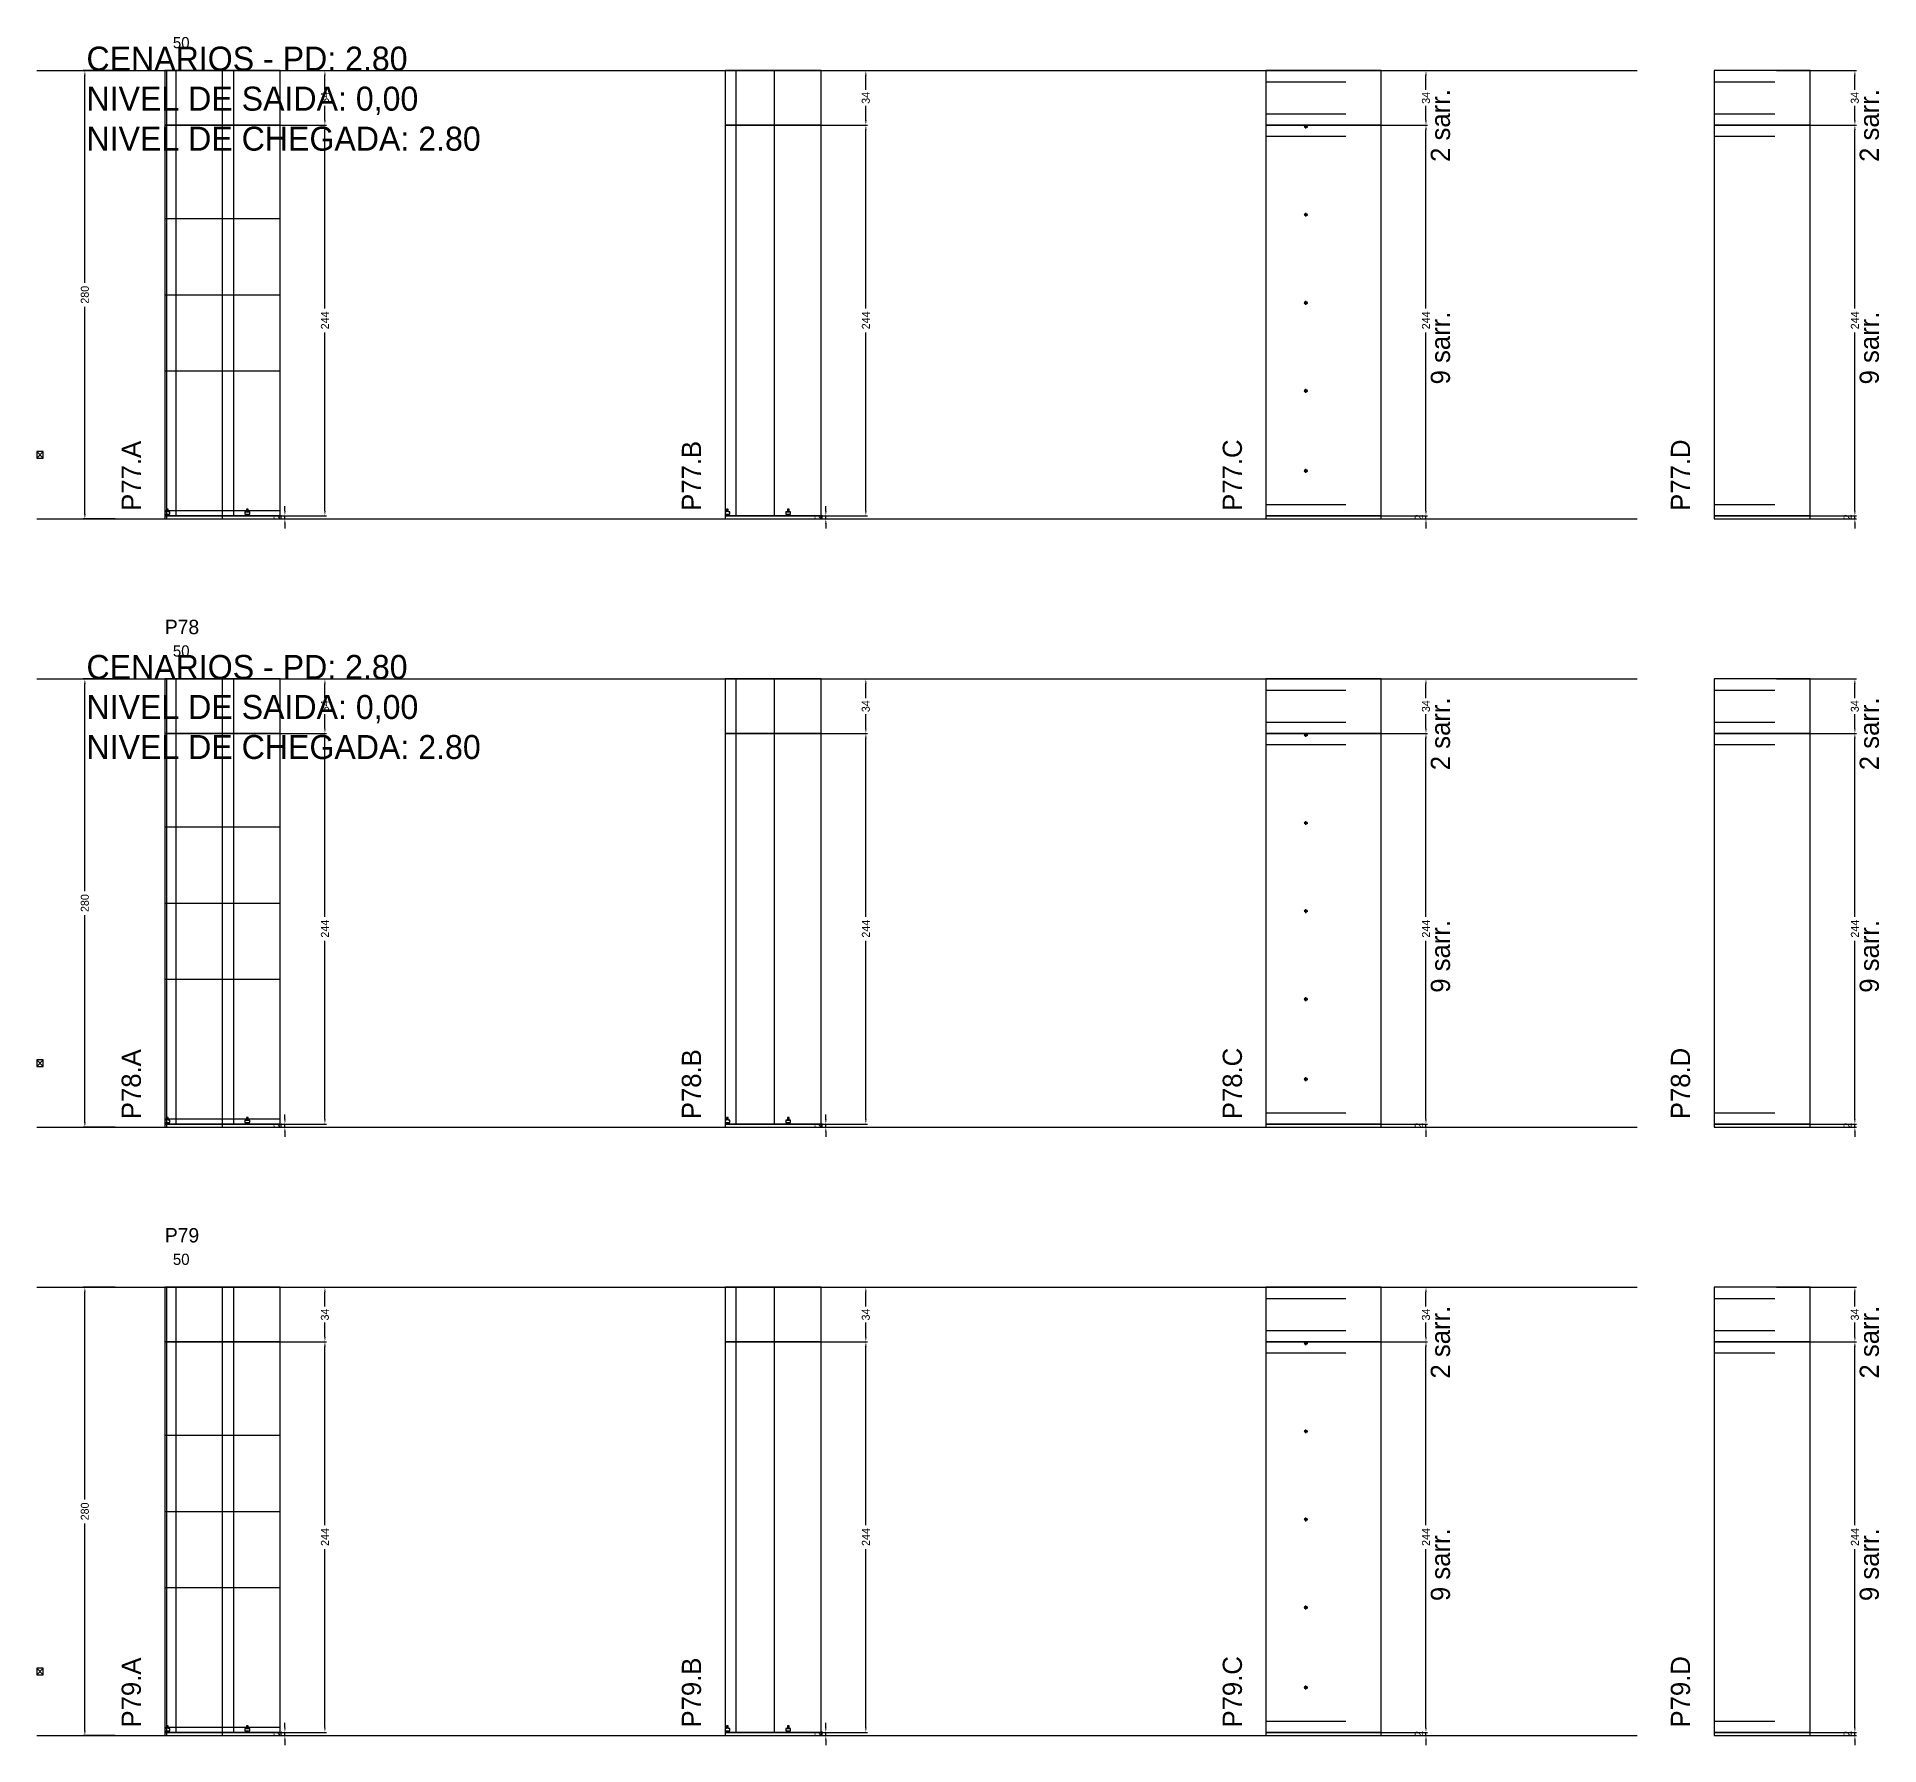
# Model space of a CAD drawing. Header units: centimetres. Extents: x -10500 to 4299, y -12546 to 295.
# Drawn here: x -7000 to -5849, y -12546 to -11479 of the extents above; entities that cross this region are included whole.
import ezdxf

# ---------------------------------------------------------------- set-up
doc = ezdxf.new("R2010")
doc.units = ezdxf.units.CM
doc.linetypes.add('DASHED', pattern=[2, -2])
for name, color, linetype in [('CHAPA', 140, 'Continuous'), ('COTA', 241, 'Continuous'), ('COTAS FURACAO', 16, 'Continuous'), ('Madeira', 30, 'Continuous'), ('MEIO_PONT', 160, 'Continuous'), ('NOMENCLATURA', 7, 'Continuous'), ('Nível', 160, 'Continuous'), ('Painéis', 200, 'Continuous'), ('Perfil Metálico', 150, 'Continuous'), ('SARR_2.2x7', 40, 'Continuous'), ('SARRAFO DE PRESSAO', 200, 'Continuous'), ('texto', 7, 'Continuous'), ('TEXTO_GERAL', 7, 'Continuous')]:
    doc.layers.add(name, color=color, linetype=linetype)
doc.dimstyles.new('PAINEL-NOVA', dxfattribs={"dimtxt": 5, "dimasz": 3, "dimexe": 1, "dimexo": 1, "dimgap": 1, "dimtad": 1, "dimcen": 2.5, "dimazin": 3, "dimtfac": 1, "dimtmove": 0, "dimatfit": 3})

# ---------------------------------------------------------------- blocks, each defined once
blk = doc.blocks.new('_CLOSEDFILLED')
at = {"color": 0, "linetype": 'BYBLOCK'}
blk.add_solid([(-1, 0.16), (0, 0), (-1, -0.16)], dxfattribs=at)
blk = doc.blocks.new('*D989')
for p, q in [((-6951, -11500), (-6971, -11500)), ((-6970, -11632.5), (-6970, -11503)), ((-6970, -11777), (-6970, -11647.5)), ((-6951, -11780), (-6971, -11780))]:
    blk.add_line(p, q)
at = {"layer": 'Defpoints'}
for p in [(-6950, -11500), (-6970, -11780), (-6950, -11780)]:
    blk.add_point(p, dxfattribs=at)
at = {"layer": 'COTA', "xscale": 3, "yscale": 3}
for p, rotation in [((-6970, -11500), 90), ((-6970, -11780), 270)]:
    blk.add_blockref('_CLOSEDFILLED', p, dxfattribs=dict(at, rotation=rotation))
at = {"layer": 'COTA', "insert": (-6970, -11640), "char_height": 5, "attachment_point": 5, "rotation": 90}
blk.add_mtext('280', dxfattribs=at)
blk = doc.blocks.new('MULDURA')
at = {"layer": 'Paineis'}
for p, q in [((0, 0), (4, 4)), ((4, 0), (0, 4))]:
    blk.add_line(p, q, dxfattribs=at)
blk.add_lwpolyline([(0, 0), (4, 0), (4, 4), (0, 4)], close=True, dxfattribs=at)
blk = doc.blocks.new('*D991')
for p, q in [((-6869, -11534), (-6819, -11534)), ((-6820, -11648.5), (-6820, -11537)), ((-6820, -11775), (-6820, -11663.5)), ((-6869, -11778), (-6819, -11778))]:
    blk.add_line(p, q)
at = {"layer": 'Defpoints'}
for p in [(-6870, -11534), (-6870, -11778), (-6820, -11778)]:
    blk.add_point(p, dxfattribs=at)
at = {"layer": 'COTA', "xscale": 3, "yscale": 3}
for p, rotation in [((-6820, -11534), 90), ((-6820, -11778), 270)]:
    blk.add_blockref('_CLOSEDFILLED', p, dxfattribs=dict(at, rotation=rotation))
at = {"layer": 'COTA', "insert": (-6820, -11656), "char_height": 5, "attachment_point": 5, "rotation": 90}
blk.add_mtext('244', dxfattribs=at)
blk = doc.blocks.new('*D992')
for p, q in [((-6869, -11500), (-6819, -11500)), ((-6820, -11512), (-6820, -11503)), ((-6820, -11531), (-6820, -11522)), ((-6869, -11534), (-6819, -11534))]:
    blk.add_line(p, q)
at = {"layer": 'Defpoints'}
for p in [(-6870, -11500), (-6870, -11534), (-6820, -11534)]:
    blk.add_point(p, dxfattribs=at)
at = {"layer": 'COTA', "xscale": 3, "yscale": 3}
for p, rotation in [((-6820, -11500), 90), ((-6820, -11534), 270)]:
    blk.add_blockref('_CLOSEDFILLED', p, dxfattribs=dict(at, rotation=rotation))
at = {"layer": 'COTA', "insert": (-6820, -11517), "char_height": 5, "attachment_point": 5, "rotation": 90}
blk.add_mtext('34', dxfattribs=at)
blk = doc.blocks.new('SLIPTEE')
at = {"layer": 'Paineis'}
blk.add_lwpolyline([(0, 0), (3, 0), (3, 1.5), (2, 1.5), (2, 3), (1, 3), (1, 1.5), (0, 1.5)], close=True, dxfattribs=at)
blk = doc.blocks.new('SLIPTDD')
at = {"layer": 'Paineis'}
blk.add_line((0, 1.5), (3, 1.5), dxfattribs=at)
blk.add_lwpolyline([(0, 0), (3, 0), (3, 1.5), (2, 1.5), (2, 3), (1, 3), (1, 1.5), (0, 1.5)], close=True, dxfattribs=at)
blk = doc.blocks.new('*D994')
for p, q in [((-6531, -11534), (-6481, -11534)), ((-6482, -11648.5), (-6482, -11537)), ((-6482, -11775), (-6482, -11663.5)), ((-6531, -11778), (-6481, -11778))]:
    blk.add_line(p, q)
at = {"layer": 'Defpoints'}
for p in [(-6532, -11534), (-6532, -11778), (-6482, -11778)]:
    blk.add_point(p, dxfattribs=at)
at = {"layer": 'COTA', "xscale": 3, "yscale": 3}
for p, rotation in [((-6482, -11534), 90), ((-6482, -11778), 270)]:
    blk.add_blockref('_CLOSEDFILLED', p, dxfattribs=dict(at, rotation=rotation))
at = {"layer": 'COTA', "insert": (-6482, -11656), "char_height": 5, "attachment_point": 5, "rotation": 90}
blk.add_mtext('244', dxfattribs=at)
blk = doc.blocks.new('*D995')
for p, q in [((-6531, -11500), (-6481, -11500)), ((-6482, -11512), (-6482, -11503)), ((-6482, -11531), (-6482, -11522)), ((-6531, -11534), (-6481, -11534))]:
    blk.add_line(p, q)
at = {"layer": 'Defpoints'}
for p in [(-6532, -11500), (-6532, -11534), (-6482, -11534)]:
    blk.add_point(p, dxfattribs=at)
at = {"layer": 'COTA', "xscale": 3, "yscale": 3}
for p, rotation in [((-6482, -11500), 90), ((-6482, -11534), 270)]:
    blk.add_blockref('_CLOSEDFILLED', p, dxfattribs=dict(at, rotation=rotation))
at = {"layer": 'COTA', "insert": (-6482, -11517), "char_height": 5, "attachment_point": 5, "rotation": 90}
blk.add_mtext('34', dxfattribs=at)
blk = doc.blocks.new('*D997')
for p, q in [((-6181, -11534), (-6131, -11534)), ((-6132, -11648.5), (-6132, -11537)), ((-6132, -11775), (-6132, -11663.5)), ((-6181, -11778), (-6131, -11778))]:
    blk.add_line(p, q)
at = {"layer": 'Defpoints'}
for p in [(-6182, -11534), (-6182, -11778), (-6132, -11778)]:
    blk.add_point(p, dxfattribs=at)
at = {"layer": 'COTA', "xscale": 3, "yscale": 3}
for p, rotation in [((-6132, -11534), 90), ((-6132, -11778), 270)]:
    blk.add_blockref('_CLOSEDFILLED', p, dxfattribs=dict(at, rotation=rotation))
at = {"layer": 'COTA', "insert": (-6132, -11656), "char_height": 5, "attachment_point": 5, "rotation": 90}
blk.add_mtext('244', dxfattribs=at)
blk = doc.blocks.new('*D998')
for p, q in [((-6181, -11500), (-6131, -11500)), ((-6132, -11512), (-6132, -11503)), ((-6132, -11531), (-6132, -11522)), ((-6181, -11534), (-6131, -11534))]:
    blk.add_line(p, q)
at = {"layer": 'Defpoints'}
for p in [(-6182, -11500), (-6182, -11534), (-6132, -11534)]:
    blk.add_point(p, dxfattribs=at)
at = {"layer": 'COTA', "xscale": 3, "yscale": 3}
for p, rotation in [((-6132, -11500), 90), ((-6132, -11534), 270)]:
    blk.add_blockref('_CLOSEDFILLED', p, dxfattribs=dict(at, rotation=rotation))
at = {"layer": 'COTA', "insert": (-6132, -11517), "char_height": 5, "attachment_point": 5, "rotation": 90}
blk.add_mtext('34', dxfattribs=at)
blk = doc.blocks.new('furacao')
at = {"layer": 'COTAS FURACAO'}
for p, q in [((-1.2, 0), (1.2, 0)), ((0, -1.2), (0, 1.2))]:
    blk.add_line(p, q, dxfattribs=at)
blk.add_circle((0, 0), 0.8, dxfattribs=at)
blk = doc.blocks.new('*D1000')
for p, q in [((-5913, -11534), (-5863, -11534)), ((-5864, -11648.5), (-5864, -11537)), ((-5864, -11775), (-5864, -11663.5)), ((-5913, -11778), (-5863, -11778))]:
    blk.add_line(p, q)
at = {"layer": 'Defpoints'}
for p in [(-5914, -11534), (-5914, -11778), (-5864, -11778)]:
    blk.add_point(p, dxfattribs=at)
at = {"layer": 'COTA', "xscale": 3, "yscale": 3}
for p, rotation in [((-5864, -11534), 90), ((-5864, -11778), 270)]:
    blk.add_blockref('_CLOSEDFILLED', p, dxfattribs=dict(at, rotation=rotation))
at = {"layer": 'COTA', "insert": (-5864, -11656), "char_height": 5, "attachment_point": 5, "rotation": 90}
blk.add_mtext('244', dxfattribs=at)
blk = doc.blocks.new('*D1001')
for p, q in [((-5913, -11500), (-5863, -11500)), ((-5864, -11512), (-5864, -11503)), ((-5864, -11531), (-5864, -11522)), ((-5913, -11534), (-5863, -11534))]:
    blk.add_line(p, q)
at = {"layer": 'Defpoints'}
for p in [(-5914, -11500), (-5914, -11534), (-5864, -11534)]:
    blk.add_point(p, dxfattribs=at)
at = {"layer": 'COTA', "xscale": 3, "yscale": 3}
for p, rotation in [((-5864, -11500), 90), ((-5864, -11534), 270)]:
    blk.add_blockref('_CLOSEDFILLED', p, dxfattribs=dict(at, rotation=rotation))
at = {"layer": 'COTA', "insert": (-5864, -11517), "char_height": 5, "attachment_point": 5, "rotation": 90}
blk.add_mtext('34', dxfattribs=at)
blk = doc.blocks.new('*D1023')
for p, q in [((-6951, -11880), (-6971, -11880)), ((-6970, -12012.5), (-6970, -11883)), ((-6970, -12157), (-6970, -12027.5)), ((-6951, -12160), (-6971, -12160))]:
    blk.add_line(p, q)
at = {"layer": 'Defpoints'}
for p in [(-6950, -11880), (-6970, -12160), (-6950, -12160)]:
    blk.add_point(p, dxfattribs=at)
at = {"layer": 'COTA', "xscale": 3, "yscale": 3}
for p, rotation in [((-6970, -11880), 90), ((-6970, -12160), 270)]:
    blk.add_blockref('_CLOSEDFILLED', p, dxfattribs=dict(at, rotation=rotation))
at = {"layer": 'COTA', "insert": (-6970, -12020), "char_height": 5, "attachment_point": 5, "rotation": 90}
blk.add_mtext('280', dxfattribs=at)
blk = doc.blocks.new('*D1025')
for p, q in [((-6869, -11914), (-6819, -11914)), ((-6820, -12028.5), (-6820, -11917)), ((-6820, -12155), (-6820, -12043.5)), ((-6869, -12158), (-6819, -12158))]:
    blk.add_line(p, q)
at = {"layer": 'Defpoints'}
for p in [(-6870, -11914), (-6870, -12158), (-6820, -12158)]:
    blk.add_point(p, dxfattribs=at)
at = {"layer": 'COTA', "xscale": 3, "yscale": 3}
for p, rotation in [((-6820, -11914), 90), ((-6820, -12158), 270)]:
    blk.add_blockref('_CLOSEDFILLED', p, dxfattribs=dict(at, rotation=rotation))
at = {"layer": 'COTA', "insert": (-6820, -12036), "char_height": 5, "attachment_point": 5, "rotation": 90}
blk.add_mtext('244', dxfattribs=at)
blk = doc.blocks.new('*D1026')
for p, q in [((-6869, -11880), (-6819, -11880)), ((-6820, -11892), (-6820, -11883)), ((-6820, -11911), (-6820, -11902)), ((-6869, -11914), (-6819, -11914))]:
    blk.add_line(p, q)
at = {"layer": 'Defpoints'}
for p in [(-6870, -11880), (-6870, -11914), (-6820, -11914)]:
    blk.add_point(p, dxfattribs=at)
at = {"layer": 'COTA', "xscale": 3, "yscale": 3}
for p, rotation in [((-6820, -11880), 90), ((-6820, -11914), 270)]:
    blk.add_blockref('_CLOSEDFILLED', p, dxfattribs=dict(at, rotation=rotation))
at = {"layer": 'COTA', "insert": (-6820, -11897), "char_height": 5, "attachment_point": 5, "rotation": 90}
blk.add_mtext('34', dxfattribs=at)
blk = doc.blocks.new('*D1028')
for p, q in [((-6531, -11914), (-6481, -11914)), ((-6482, -12028.5), (-6482, -11917)), ((-6482, -12155), (-6482, -12043.5)), ((-6531, -12158), (-6481, -12158))]:
    blk.add_line(p, q)
at = {"layer": 'Defpoints'}
for p in [(-6532, -11914), (-6532, -12158), (-6482, -12158)]:
    blk.add_point(p, dxfattribs=at)
at = {"layer": 'COTA', "xscale": 3, "yscale": 3}
for p, rotation in [((-6482, -11914), 90), ((-6482, -12158), 270)]:
    blk.add_blockref('_CLOSEDFILLED', p, dxfattribs=dict(at, rotation=rotation))
at = {"layer": 'COTA', "insert": (-6482, -12036), "char_height": 5, "attachment_point": 5, "rotation": 90}
blk.add_mtext('244', dxfattribs=at)
blk = doc.blocks.new('*D1029')
for p, q in [((-6531, -11880), (-6481, -11880)), ((-6482, -11892), (-6482, -11883)), ((-6482, -11911), (-6482, -11902)), ((-6531, -11914), (-6481, -11914))]:
    blk.add_line(p, q)
at = {"layer": 'Defpoints'}
for p in [(-6532, -11880), (-6532, -11914), (-6482, -11914)]:
    blk.add_point(p, dxfattribs=at)
at = {"layer": 'COTA', "xscale": 3, "yscale": 3}
for p, rotation in [((-6482, -11880), 90), ((-6482, -11914), 270)]:
    blk.add_blockref('_CLOSEDFILLED', p, dxfattribs=dict(at, rotation=rotation))
at = {"layer": 'COTA', "insert": (-6482, -11897), "char_height": 5, "attachment_point": 5, "rotation": 90}
blk.add_mtext('34', dxfattribs=at)
blk = doc.blocks.new('*D1031')
for p, q in [((-6181, -11914), (-6131, -11914)), ((-6132, -12028.5), (-6132, -11917)), ((-6132, -12155), (-6132, -12043.5)), ((-6181, -12158), (-6131, -12158))]:
    blk.add_line(p, q)
at = {"layer": 'Defpoints'}
for p in [(-6182, -11914), (-6182, -12158), (-6132, -12158)]:
    blk.add_point(p, dxfattribs=at)
at = {"layer": 'COTA', "xscale": 3, "yscale": 3}
for p, rotation in [((-6132, -11914), 90), ((-6132, -12158), 270)]:
    blk.add_blockref('_CLOSEDFILLED', p, dxfattribs=dict(at, rotation=rotation))
at = {"layer": 'COTA', "insert": (-6132, -12036), "char_height": 5, "attachment_point": 5, "rotation": 90}
blk.add_mtext('244', dxfattribs=at)
blk = doc.blocks.new('*D1032')
for p, q in [((-6181, -11880), (-6131, -11880)), ((-6132, -11892), (-6132, -11883)), ((-6132, -11911), (-6132, -11902)), ((-6181, -11914), (-6131, -11914))]:
    blk.add_line(p, q)
at = {"layer": 'Defpoints'}
for p in [(-6182, -11880), (-6182, -11914), (-6132, -11914)]:
    blk.add_point(p, dxfattribs=at)
at = {"layer": 'COTA', "xscale": 3, "yscale": 3}
for p, rotation in [((-6132, -11880), 90), ((-6132, -11914), 270)]:
    blk.add_blockref('_CLOSEDFILLED', p, dxfattribs=dict(at, rotation=rotation))
at = {"layer": 'COTA', "insert": (-6132, -11897), "char_height": 5, "attachment_point": 5, "rotation": 90}
blk.add_mtext('34', dxfattribs=at)
blk = doc.blocks.new('*D1034')
for p, q in [((-5913, -11914), (-5863, -11914)), ((-5864, -12028.5), (-5864, -11917)), ((-5864, -12155), (-5864, -12043.5)), ((-5913, -12158), (-5863, -12158))]:
    blk.add_line(p, q)
at = {"layer": 'Defpoints'}
for p in [(-5914, -11914), (-5914, -12158), (-5864, -12158)]:
    blk.add_point(p, dxfattribs=at)
at = {"layer": 'COTA', "xscale": 3, "yscale": 3}
for p, rotation in [((-5864, -11914), 90), ((-5864, -12158), 270)]:
    blk.add_blockref('_CLOSEDFILLED', p, dxfattribs=dict(at, rotation=rotation))
at = {"layer": 'COTA', "insert": (-5864, -12036), "char_height": 5, "attachment_point": 5, "rotation": 90}
blk.add_mtext('244', dxfattribs=at)
blk = doc.blocks.new('*D1035')
for p, q in [((-5913, -11880), (-5863, -11880)), ((-5864, -11892), (-5864, -11883)), ((-5864, -11911), (-5864, -11902)), ((-5913, -11914), (-5863, -11914))]:
    blk.add_line(p, q)
at = {"layer": 'Defpoints'}
for p in [(-5914, -11880), (-5914, -11914), (-5864, -11914)]:
    blk.add_point(p, dxfattribs=at)
at = {"layer": 'COTA', "xscale": 3, "yscale": 3}
for p, rotation in [((-5864, -11880), 90), ((-5864, -11914), 270)]:
    blk.add_blockref('_CLOSEDFILLED', p, dxfattribs=dict(at, rotation=rotation))
at = {"layer": 'COTA', "insert": (-5864, -11897), "char_height": 5, "attachment_point": 5, "rotation": 90}
blk.add_mtext('34', dxfattribs=at)
blk = doc.blocks.new('*D1057')
for p, q in [((-6951, -12260), (-6971, -12260)), ((-6970, -12392.5), (-6970, -12263)), ((-6970, -12537), (-6970, -12407.5)), ((-6951, -12540), (-6971, -12540))]:
    blk.add_line(p, q)
at = {"layer": 'Defpoints'}
for p in [(-6950, -12260), (-6970, -12540), (-6950, -12540)]:
    blk.add_point(p, dxfattribs=at)
at = {"layer": 'COTA', "xscale": 3, "yscale": 3}
for p, rotation in [((-6970, -12260), 90), ((-6970, -12540), 270)]:
    blk.add_blockref('_CLOSEDFILLED', p, dxfattribs=dict(at, rotation=rotation))
at = {"layer": 'COTA', "insert": (-6970, -12400), "char_height": 5, "attachment_point": 5, "rotation": 90}
blk.add_mtext('280', dxfattribs=at)
blk = doc.blocks.new('*D1059')
for p, q in [((-6869, -12294), (-6819, -12294)), ((-6820, -12408.5), (-6820, -12297)), ((-6820, -12535), (-6820, -12423.5)), ((-6869, -12538), (-6819, -12538))]:
    blk.add_line(p, q)
at = {"layer": 'Defpoints'}
for p in [(-6870, -12294), (-6870, -12538), (-6820, -12538)]:
    blk.add_point(p, dxfattribs=at)
at = {"layer": 'COTA', "xscale": 3, "yscale": 3}
for p, rotation in [((-6820, -12294), 90), ((-6820, -12538), 270)]:
    blk.add_blockref('_CLOSEDFILLED', p, dxfattribs=dict(at, rotation=rotation))
at = {"layer": 'COTA', "insert": (-6820, -12416), "char_height": 5, "attachment_point": 5, "rotation": 90}
blk.add_mtext('244', dxfattribs=at)
blk = doc.blocks.new('*D1060')
for p, q in [((-6869, -12260), (-6819, -12260)), ((-6820, -12272), (-6820, -12263)), ((-6820, -12291), (-6820, -12282)), ((-6869, -12294), (-6819, -12294))]:
    blk.add_line(p, q)
at = {"layer": 'Defpoints'}
for p in [(-6870, -12260), (-6870, -12294), (-6820, -12294)]:
    blk.add_point(p, dxfattribs=at)
at = {"layer": 'COTA', "xscale": 3, "yscale": 3}
for p, rotation in [((-6820, -12260), 90), ((-6820, -12294), 270)]:
    blk.add_blockref('_CLOSEDFILLED', p, dxfattribs=dict(at, rotation=rotation))
at = {"layer": 'COTA', "insert": (-6820, -12277), "char_height": 5, "attachment_point": 5, "rotation": 90}
blk.add_mtext('34', dxfattribs=at)
blk = doc.blocks.new('*D1062')
for p, q in [((-6531, -12294), (-6481, -12294)), ((-6482, -12408.5), (-6482, -12297)), ((-6482, -12535), (-6482, -12423.5)), ((-6531, -12538), (-6481, -12538))]:
    blk.add_line(p, q)
at = {"layer": 'Defpoints'}
for p in [(-6532, -12294), (-6532, -12538), (-6482, -12538)]:
    blk.add_point(p, dxfattribs=at)
at = {"layer": 'COTA', "xscale": 3, "yscale": 3}
for p, rotation in [((-6482, -12294), 90), ((-6482, -12538), 270)]:
    blk.add_blockref('_CLOSEDFILLED', p, dxfattribs=dict(at, rotation=rotation))
at = {"layer": 'COTA', "insert": (-6482, -12416), "char_height": 5, "attachment_point": 5, "rotation": 90}
blk.add_mtext('244', dxfattribs=at)
blk = doc.blocks.new('*D1063')
for p, q in [((-6531, -12260), (-6481, -12260)), ((-6482, -12272), (-6482, -12263)), ((-6482, -12291), (-6482, -12282)), ((-6531, -12294), (-6481, -12294))]:
    blk.add_line(p, q)
at = {"layer": 'Defpoints'}
for p in [(-6532, -12260), (-6532, -12294), (-6482, -12294)]:
    blk.add_point(p, dxfattribs=at)
at = {"layer": 'COTA', "xscale": 3, "yscale": 3}
for p, rotation in [((-6482, -12260), 90), ((-6482, -12294), 270)]:
    blk.add_blockref('_CLOSEDFILLED', p, dxfattribs=dict(at, rotation=rotation))
at = {"layer": 'COTA', "insert": (-6482, -12277), "char_height": 5, "attachment_point": 5, "rotation": 90}
blk.add_mtext('34', dxfattribs=at)
blk = doc.blocks.new('*D1065')
for p, q in [((-6181, -12294), (-6131, -12294)), ((-6132, -12408.5), (-6132, -12297)), ((-6132, -12535), (-6132, -12423.5)), ((-6181, -12538), (-6131, -12538))]:
    blk.add_line(p, q)
at = {"layer": 'Defpoints'}
for p in [(-6182, -12294), (-6182, -12538), (-6132, -12538)]:
    blk.add_point(p, dxfattribs=at)
at = {"layer": 'COTA', "xscale": 3, "yscale": 3}
for p, rotation in [((-6132, -12294), 90), ((-6132, -12538), 270)]:
    blk.add_blockref('_CLOSEDFILLED', p, dxfattribs=dict(at, rotation=rotation))
at = {"layer": 'COTA', "insert": (-6132, -12416), "char_height": 5, "attachment_point": 5, "rotation": 90}
blk.add_mtext('244', dxfattribs=at)
blk = doc.blocks.new('*D1066')
for p, q in [((-6181, -12260), (-6131, -12260)), ((-6132, -12272), (-6132, -12263)), ((-6132, -12291), (-6132, -12282)), ((-6181, -12294), (-6131, -12294))]:
    blk.add_line(p, q)
at = {"layer": 'Defpoints'}
for p in [(-6182, -12260), (-6182, -12294), (-6132, -12294)]:
    blk.add_point(p, dxfattribs=at)
at = {"layer": 'COTA', "xscale": 3, "yscale": 3}
for p, rotation in [((-6132, -12260), 90), ((-6132, -12294), 270)]:
    blk.add_blockref('_CLOSEDFILLED', p, dxfattribs=dict(at, rotation=rotation))
at = {"layer": 'COTA', "insert": (-6132, -12277), "char_height": 5, "attachment_point": 5, "rotation": 90}
blk.add_mtext('34', dxfattribs=at)
blk = doc.blocks.new('*D1068')
for p, q in [((-5913, -12294), (-5863, -12294)), ((-5864, -12408.5), (-5864, -12297)), ((-5864, -12535), (-5864, -12423.5)), ((-5913, -12538), (-5863, -12538))]:
    blk.add_line(p, q)
at = {"layer": 'Defpoints'}
for p in [(-5914, -12294), (-5914, -12538), (-5864, -12538)]:
    blk.add_point(p, dxfattribs=at)
at = {"layer": 'COTA', "xscale": 3, "yscale": 3}
for p, rotation in [((-5864, -12294), 90), ((-5864, -12538), 270)]:
    blk.add_blockref('_CLOSEDFILLED', p, dxfattribs=dict(at, rotation=rotation))
at = {"layer": 'COTA', "insert": (-5864, -12416), "char_height": 5, "attachment_point": 5, "rotation": 90}
blk.add_mtext('244', dxfattribs=at)
blk = doc.blocks.new('*D1069')
for p, q in [((-5913, -12260), (-5863, -12260)), ((-5864, -12272), (-5864, -12263)), ((-5864, -12291), (-5864, -12282)), ((-5913, -12294), (-5863, -12294))]:
    blk.add_line(p, q)
at = {"layer": 'Defpoints'}
for p in [(-5914, -12260), (-5914, -12294), (-5864, -12294)]:
    blk.add_point(p, dxfattribs=at)
at = {"layer": 'COTA', "xscale": 3, "yscale": 3}
for p, rotation in [((-5864, -12260), 90), ((-5864, -12294), 270)]:
    blk.add_blockref('_CLOSEDFILLED', p, dxfattribs=dict(at, rotation=rotation))
at = {"layer": 'COTA', "insert": (-5864, -12277), "char_height": 5, "attachment_point": 5, "rotation": 90}
blk.add_mtext('34', dxfattribs=at)

msp = doc.modelspace()

# ---------------------------------------------------------------- linework, layer by layer
at = {"layer": 'CHAPA'}
for points in [[(-6920, -11780), (-6918.8, -11780), (-6918.8, -11500), (-6920, -11500)], [(-6920, -12160), (-6918.8, -12160), (-6918.8, -11880), (-6920, -11880)], [(-6920, -12540), (-6918.8, -12540), (-6918.8, -12260), (-6920, -12260)]]:
    msp.add_lwpolyline(points, close=True, dxfattribs=at)
at = {"layer": 'Madeira'}
for points in [[(-6920, -11592.4), (-6848, -11592.4)], [(-6920, -11687.6), (-6848, -11687.6)], [(-6920, -11972.4), (-6848, -11972.4)], [(-6920, -12067.6), (-6848, -12067.6)], [(-6920, -12352.4), (-6848, -12352.4)], [(-6920, -12447.6), (-6848, -12447.6)]]:
    msp.add_lwpolyline(points, dxfattribs=at)
at = {"layer": 'MEIO_PONT'}
for points in [[(-6920, -11640), (-6848, -11640)], [(-6920, -12020), (-6848, -12020)], [(-6920, -12400), (-6848, -12400)]]:
    msp.add_lwpolyline(points, dxfattribs=at)
at = {"layer": 'Nível', "linetype": 'DASHED'}
for points in [[(-7000, -11500), (-6000, -11500)], [(-7000, -11780), (-6000, -11780)], [(-7000, -11880), (-6000, -11880)], [(-7000, -12160), (-6000, -12160)], [(-7000, -12260), (-6000, -12260)], [(-7000, -12540), (-6000, -12540)]]:
    msp.add_lwpolyline(points, dxfattribs=at)
at = {"layer": 'Painéis'}
for points in [[(-6920, -11534), (-6848, -11534), (-6848, -11500), (-6920, -11500)], [(-6920, -11780), (-6848, -11780), (-6848, -11500), (-6920, -11500)], [(-6570, -11534), (-6510, -11534), (-6510, -11500), (-6570, -11500)], [(-6232, -11534), (-6160, -11534), (-6160, -11500), (-6232, -11500)], [(-5952, -11534), (-5892, -11534), (-5892, -11500), (-5952, -11500)], [(-6920, -11778), (-6848, -11778), (-6848, -11534), (-6920, -11534)], [(-6570, -11778), (-6510, -11778), (-6510, -11534), (-6570, -11534)], [(-6232, -11778), (-6160, -11778), (-6160, -11534), (-6232, -11534)], [(-5952, -11778), (-5892, -11778), (-5892, -11534), (-5952, -11534)], [(-6920, -11780), (-6848, -11780), (-6848, -11778), (-6920, -11778)], [(-6570, -11780), (-6510, -11780), (-6510, -11778), (-6570, -11778)], [(-6232, -11780), (-6160, -11780), (-6160, -11778), (-6232, -11778)], [(-5952, -11780), (-5892, -11780), (-5892, -11778), (-5952, -11778)], [(-6920, -11914), (-6848, -11914), (-6848, -11880), (-6920, -11880)], [(-6920, -12160), (-6848, -12160), (-6848, -11880), (-6920, -11880)], [(-6570, -11914), (-6510, -11914), (-6510, -11880), (-6570, -11880)], [(-6232, -11914), (-6160, -11914), (-6160, -11880), (-6232, -11880)], [(-5952, -11914), (-5892, -11914), (-5892, -11880), (-5952, -11880)], [(-6920, -12158), (-6848, -12158), (-6848, -11914), (-6920, -11914)], [(-6570, -12158), (-6510, -12158), (-6510, -11914), (-6570, -11914)], [(-6232, -12158), (-6160, -12158), (-6160, -11914), (-6232, -11914)], [(-5952, -12158), (-5892, -12158), (-5892, -11914), (-5952, -11914)], [(-6920, -12160), (-6848, -12160), (-6848, -12158), (-6920, -12158)], [(-6570, -12160), (-6510, -12160), (-6510, -12158), (-6570, -12158)], [(-6232, -12160), (-6160, -12160), (-6160, -12158), (-6232, -12158)], [(-5952, -12160), (-5892, -12160), (-5892, -12158), (-5952, -12158)], [(-6920, -12294), (-6848, -12294), (-6848, -12260), (-6920, -12260)], [(-6920, -12540), (-6848, -12540), (-6848, -12260), (-6920, -12260)], [(-6570, -12294), (-6510, -12294), (-6510, -12260), (-6570, -12260)], [(-6232, -12294), (-6160, -12294), (-6160, -12260), (-6232, -12260)], [(-5952, -12294), (-5892, -12294), (-5892, -12260), (-5952, -12260)], [(-6920, -12538), (-6848, -12538), (-6848, -12294), (-6920, -12294)], [(-6570, -12538), (-6510, -12538), (-6510, -12294), (-6570, -12294)], [(-6232, -12538), (-6160, -12538), (-6160, -12294), (-6232, -12294)], [(-5952, -12538), (-5892, -12538), (-5892, -12294), (-5952, -12294)], [(-6920, -12540), (-6848, -12540), (-6848, -12538), (-6920, -12538)], [(-6570, -12540), (-6510, -12540), (-6510, -12538), (-6570, -12538)], [(-6232, -12540), (-6160, -12540), (-6160, -12538), (-6232, -12538)], [(-5952, -12540), (-5892, -12540), (-5892, -12538), (-5952, -12538)]]:
    msp.add_lwpolyline(points, close=True, dxfattribs=at)
at = {"layer": 'Perfil Metálico'}
for p, q in [((-6884, -11780), (-6884, -11500)), ((-6884, -12160), (-6884, -11880)), ((-6884, -12540), (-6884, -12260))]:
    msp.add_line(p, q, dxfattribs=at)
at = {"layer": 'SARR_2.2x7'}
for points in [[(-6913, -11534), (-6913, -11500)], [(-6877, -11534), (-6877, -11500)], [(-6563, -11534), (-6563, -11500)], [(-6539, -11534), (-6539, -11500)], [(-6232, -11507), (-6182, -11507)], [(-5952, -11507), (-5914, -11507)], [(-6232, -11527), (-6182, -11527)], [(-5952, -11527), (-5914, -11527)], [(-6232, -11541), (-6182, -11541)], [(-5952, -11541), (-5914, -11541)], [(-6232, -11771), (-6182, -11771)], [(-5952, -11771), (-5914, -11771)], [(-6913, -11914), (-6913, -11880)], [(-6877, -11914), (-6877, -11880)], [(-6563, -11914), (-6563, -11880)], [(-6539, -11914), (-6539, -11880)], [(-6232, -11887), (-6182, -11887)], [(-5952, -11887), (-5914, -11887)], [(-6232, -11907), (-6182, -11907)], [(-5952, -11907), (-5914, -11907)], [(-6232, -11921), (-6182, -11921)], [(-5952, -11921), (-5914, -11921)], [(-6232, -12151), (-6182, -12151)], [(-5952, -12151), (-5914, -12151)], [(-6913, -12294), (-6913, -12260)], [(-6877, -12294), (-6877, -12260)], [(-6563, -12294), (-6563, -12260)], [(-6539, -12294), (-6539, -12260)], [(-6232, -12267), (-6182, -12267)], [(-5952, -12267), (-5914, -12267)], [(-6232, -12287), (-6182, -12287)], [(-5952, -12287), (-5914, -12287)], [(-6232, -12301), (-6182, -12301)], [(-5952, -12301), (-5914, -12301)], [(-6232, -12531), (-6182, -12531)], [(-5952, -12531), (-5914, -12531)]]:
    msp.add_lwpolyline(points, dxfattribs=at)
at = {"layer": 'SARR_2.2x7', "linetype": 'DASHED'}
for points in [[(-6913, -11778), (-6913, -11534)], [(-6877, -11778), (-6877, -11534)], [(-6563, -11778), (-6563, -11534)], [(-6539, -11778), (-6539, -11534)], [(-6913, -12158), (-6913, -11914)], [(-6877, -12158), (-6877, -11914)], [(-6563, -12158), (-6563, -11914)], [(-6539, -12158), (-6539, -11914)], [(-6913, -12538), (-6913, -12294)], [(-6877, -12538), (-6877, -12294)], [(-6563, -12538), (-6563, -12294)], [(-6539, -12538), (-6539, -12294)]]:
    msp.add_lwpolyline(points, dxfattribs=at)
at = {"layer": 'SARRAFO DE PRESSAO'}
for points in [[(-6920, -11780), (-6848, -11780), (-6848, -11775), (-6920, -11775)], [(-6920, -12160), (-6848, -12160), (-6848, -12155), (-6920, -12155)], [(-6920, -12540), (-6848, -12540), (-6848, -12535), (-6920, -12535)]]:
    msp.add_lwpolyline(points, close=True, dxfattribs=at)

# ---------------------------------------------------------------- block references
at = {"layer": 'COTA'}
for name, p in [('furacao', (-6207, -11535)), ('furacao', (-6207, -11590)), ('furacao', (-6207, -11645)), ('furacao', (-6207, -11700)), ('MULDURA', (-7000, -11742)), ('furacao', (-6207, -11750)), ('SLIPTEE', (-6920, -11777)), ('SLIPTDD', (-6870, -11777)), ('SLIPTEE', (-6570, -11777)), ('SLIPTDD', (-6532, -11777)), ('furacao', (-6207, -11915)), ('furacao', (-6207, -11970)), ('furacao', (-6207, -12025)), ('furacao', (-6207, -12080)), ('MULDURA', (-7000, -12122)), ('furacao', (-6207, -12130)), ('SLIPTEE', (-6920, -12157)), ('SLIPTDD', (-6870, -12157)), ('SLIPTEE', (-6570, -12157)), ('SLIPTDD', (-6532, -12157)), ('furacao', (-6207, -12295)), ('furacao', (-6207, -12350)), ('furacao', (-6207, -12405)), ('furacao', (-6207, -12460)), ('MULDURA', (-7000, -12502)), ('furacao', (-6207, -12510)), ('SLIPTEE', (-6920, -12537)), ('SLIPTDD', (-6870, -12537)), ('SLIPTEE', (-6570, -12537)), ('SLIPTDD', (-6532, -12537))]:
    msp.add_blockref(name, p, dxfattribs=at)

# ---------------------------------------------------------------- texts
at = {"layer": 'NOMENCLATURA'}
for s, p in [('CENARIOS - PD: 2.80', (-6969, -11500)), ('NIVEL DE SAIDA: 0,00', (-6969, -11525)), ('NIVEL DE CHEGADA: 2.80', (-6969, -11550)), ('CENARIOS - PD: 2.80', (-6969, -11880)), ('NIVEL DE SAIDA: 0,00', (-6969, -11905)), ('NIVEL DE CHEGADA: 2.80', (-6969, -11930))]:
    msp.add_text(s, height=15, dxfattribs=at).set_placement(p)
for s, p in [('2 sarr.', (-6117, -11557)), ('2 sarr.', (-5849, -11557)), ('9 sarr.', (-6117, -11696)), ('9 sarr.', (-5849, -11696)), ('P77.A', (-6935, -11775)), ('P77.B', (-6585, -11775)), ('P77.C', (-6247, -11775)), ('P77.D', (-5967, -11775)), ('2 sarr.', (-6117, -11937)), ('2 sarr.', (-5849, -11937)), ('9 sarr.', (-6117, -12076)), ('9 sarr.', (-5849, -12076)), ('P78.A', (-6935, -12155)), ('P78.B', (-6585, -12155)), ('P78.C', (-6247, -12155)), ('P78.D', (-5967, -12155)), ('2 sarr.', (-6117, -12317)), ('2 sarr.', (-5849, -12317)), ('9 sarr.', (-6117, -12456)), ('9 sarr.', (-5849, -12456)), ('P79.A', (-6935, -12535)), ('P79.B', (-6585, -12535)), ('P79.C', (-6247, -12535)), ('P79.D', (-5967, -12535))]:
    msp.add_text(s, height=12, rotation=90, dxfattribs=at).set_placement(p)
at = {"layer": 'texto'}
for p in [(-6915, -11486), (-6915, -11866), (-6915, -12246)]:
    msp.add_text('50', height=7, dxfattribs=at).set_placement(p)
at = {"layer": 'TEXTO_GERAL'}
for s, p in [('P78', (-6920, -11852)), ('P79', (-6920, -12232))]:
    msp.add_text(s, height=9, dxfattribs=at).set_placement(p)

# ---------------------------------------------------------------- dimensions: what is measured, and where the dimension line sits
at = {"layer": 'COTA'}
for base, p1, p2, picture, middle in [((-6970, -11780), (-6950, -11780), (-6950, -11500), '*D989', (-6970, -11640)), ((-6820, -11534), (-6870, -11534), (-6870, -11500), '*D992', (-6820, -11517)), ((-6482, -11534), (-6532, -11534), (-6532, -11500), '*D995', (-6482, -11517)), ((-6132, -11534), (-6182, -11534), (-6182, -11500), '*D998', (-6132, -11517)), ((-5864, -11534), (-5914, -11534), (-5914, -11500), '*D1001', (-5864, -11517)), ((-6820, -11778), (-6870, -11778), (-6870, -11534), '*D991', (-6820, -11656)), ((-6482, -11778), (-6532, -11778), (-6532, -11534), '*D994', (-6482, -11656)), ((-6132, -11778), (-6182, -11778), (-6182, -11534), '*D997', (-6132, -11656)), ((-5864, -11778), (-5914, -11778), (-5914, -11534), '*D1000', (-5864, -11656)), ((-6970, -12160), (-6950, -12160), (-6950, -11880), '*D1023', (-6970, -12020)), ((-6820, -11914), (-6870, -11914), (-6870, -11880), '*D1026', (-6820, -11897)), ((-6482, -11914), (-6532, -11914), (-6532, -11880), '*D1029', (-6482, -11897)), ((-6132, -11914), (-6182, -11914), (-6182, -11880), '*D1032', (-6132, -11897)), ((-5864, -11914), (-5914, -11914), (-5914, -11880), '*D1035', (-5864, -11897)), ((-6820, -12158), (-6870, -12158), (-6870, -11914), '*D1025', (-6820, -12036)), ((-6482, -12158), (-6532, -12158), (-6532, -11914), '*D1028', (-6482, -12036)), ((-6132, -12158), (-6182, -12158), (-6182, -11914), '*D1031', (-6132, -12036)), ((-5864, -12158), (-5914, -12158), (-5914, -11914), '*D1034', (-5864, -12036)), ((-6970, -12540), (-6950, -12540), (-6950, -12260), '*D1057', (-6970, -12400)), ((-6820, -12294), (-6870, -12294), (-6870, -12260), '*D1060', (-6820, -12277)), ((-6482, -12294), (-6532, -12294), (-6532, -12260), '*D1063', (-6482, -12277)), ((-6132, -12294), (-6182, -12294), (-6182, -12260), '*D1066', (-6132, -12277)), ((-5864, -12294), (-5914, -12294), (-5914, -12260), '*D1069', (-5864, -12277)), ((-6820, -12538), (-6870, -12538), (-6870, -12294), '*D1059', (-6820, -12416)), ((-6482, -12538), (-6532, -12538), (-6532, -12294), '*D1062', (-6482, -12416)), ((-6132, -12538), (-6182, -12538), (-6182, -12294), '*D1065', (-6132, -12416)), ((-5864, -12538), (-5914, -12538), (-5914, -12294), '*D1068', (-5864, -12416))]:
    dim = msp.add_linear_dim(base=base, p1=p1, p2=p2, angle=90, dimstyle='PAINEL-NOVA', dxfattribs=at)
    dim.commit()
    dim.dimension.update_dxf_attribs({"geometry": picture, "text_midpoint": middle})
for base, p1, p2 in [((-6845, -11780), (-6870, -11780), (-6870, -11778)), ((-6507, -11780), (-6532, -11780), (-6532, -11778)), ((-6132, -11780), (-6182, -11780), (-6182, -11778)), ((-5864, -11780), (-5914, -11780), (-5914, -11778)), ((-6845, -12160), (-6870, -12160), (-6870, -12158)), ((-6507, -12160), (-6532, -12160), (-6532, -12158)), ((-6132, -12160), (-6182, -12160), (-6182, -12158)), ((-5864, -12160), (-5914, -12160), (-5914, -12158)), ((-6845, -12540), (-6870, -12540), (-6870, -12538)), ((-6507, -12540), (-6532, -12540), (-6532, -12538)), ((-6132, -12540), (-6182, -12540), (-6182, -12538)), ((-5864, -12540), (-5914, -12540), (-5914, -12538))]:
    msp.add_linear_dim(base=base, p1=p1, p2=p2, angle=90, dimstyle='PAINEL-NOVA', dxfattribs=at).render()

doc.saveas('drawing.dxf')
